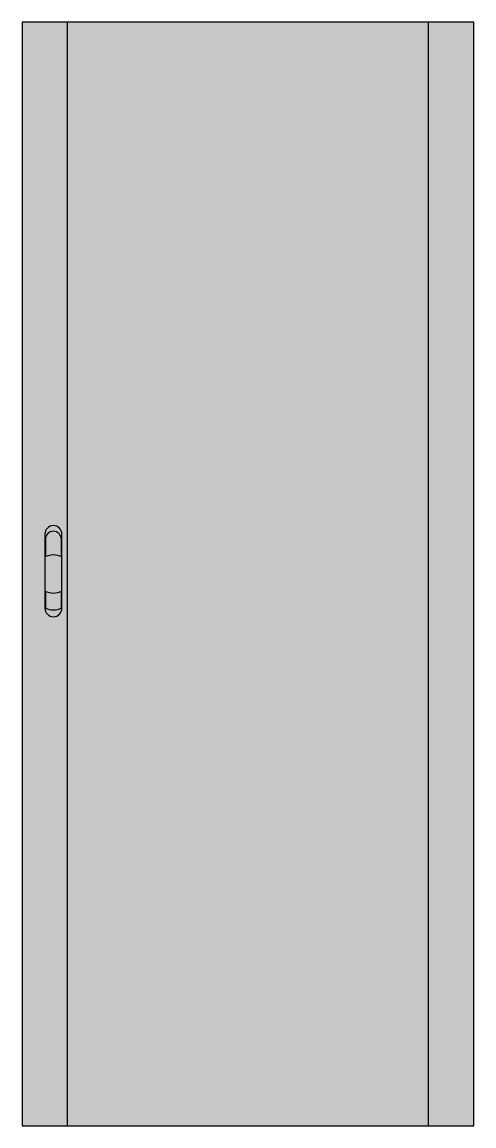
# Model space of a CAD drawing. Extents: x 0 to 80, y 3 to 197.
import ezdxf

# ---------------------------------------------------------------- set-up
doc = ezdxf.new("R2010")
doc.units = 0
doc.layers.add('door', color=7, linetype='Continuous')

msp = doc.modelspace()

# ---------------------------------------------------------------- hatches: boundary and pattern name
at = {"layer": 'door'}
h = msp.add_hatch(color=96, dxfattribs=at)
h.paths.add_polyline_path([(79.7, 197), (71.7, 197), (71.7, 3), (79.7, 3)], flags=0)
h.paths.add_polyline_path([(71.7, 197), (8.3, 197), (8.3, 3), (71.7, 3)], flags=0)
h.paths.add_polyline_path([(8.3, 197), (0.3, 197), (0.3, 3), (8.3, 3)], flags=0)
h = msp.add_hatch(color=251, dxfattribs=at)
h.paths.add_polyline_path([(4.4, 94), (4.4, 96.95, -0.008215), (4.3, 97), (4.3, 94, 1), (7.3, 94), (7.3, 97, -0.008215), (7.2, 96.95), (7.2, 94, -0.217451)], flags=0)
h.paths.add_polyline_path([(7.2, 94), (7.2, 96.95, -0.217451), (4.4, 96.95), (4.4, 94, 0.217451)], flags=0)
h.paths.add_polyline_path([(7.2, 106.1, 1), (4.4, 106.1), (4.4, 103.05, -0.217451), (7.2, 103.05)], flags=0)
h.paths.add_polyline_path([(7.2, 106.1), (7.2, 103.05, -0.008215), (7.3, 103), (7.3, 107, 1), (4.3, 107), (4.3, 103, -0.008215), (4.4, 103.05), (4.4, 106.1, -1)], flags=0)
h = msp.add_hatch(color=251, dxfattribs=at)
h.paths.add_polyline_path([(4.4, 94), (4.4, 96.95, -0.008215), (4.3, 97), (4.3, 94, 1), (7.3, 94), (7.3, 97, -0.008215), (7.2, 96.95), (7.2, 94, -0.217451)], flags=0)
h.paths.add_polyline_path([(7.2, 94), (7.2, 96.95, -0.217451), (4.4, 96.95), (4.4, 94, 0.217451)], flags=0)
h.paths.add_polyline_path([(7.2, 106.1, 1), (4.4, 106.1), (4.4, 103.05, -0.217451), (7.2, 103.05)], flags=0)
h.paths.add_polyline_path([(7.2, 106.1), (7.2, 103.05, -0.008215), (7.3, 103), (7.3, 107, 1), (4.3, 107), (4.3, 103, -0.008215), (4.4, 103.05), (4.4, 106.1, -1)], flags=0)
msp.add_hatch(color=250, dxfattribs=at).paths.add_polyline_path([(7.3, 103, 0.23472), (4.3, 103), (4.3, 97, 0.23472), (7.3, 97)], flags=0)
msp.add_hatch(color=250, dxfattribs=at).paths.add_polyline_path([(7.3, 103, 0.23472), (4.3, 103), (4.3, 97, 0.23472), (7.3, 97)], flags=0)

# ---------------------------------------------------------------- linework, layer by layer
at = {"layer": 'door', "color": 18}
for p, q in [((79.7, 197), (0.3, 197)), ((0.3, 197), (0.3, 3)), ((79.7, 197), (0.3, 197)), ((0.3, 197), (0.3, 3)), ((8.3, 3), (8.3, 197)), ((8.3, 3), (8.3, 197)), ((71.7, 3), (71.7, 197)), ((71.7, 3), (71.7, 197)), ((79.7, 3), (79.7, 197)), ((79.7, 3), (79.7, 197)), ((0.3, 3), (79.7, 3)), ((0.3, 3), (79.7, 3))]:
    msp.add_line(p, q, dxfattribs=at)
for points in [[(4.3, 107), (4.3, 94)], [(4.3, 107), (4.3, 94)], [(7.3, 94), (7.3, 107)], [(7.3, 94), (7.3, 107)], [(4.4, 106.1), (4.4, 103.05)], [(4.4, 106.1), (4.4, 103.05)], [(7.2, 103.05), (7.2, 106.1)], [(7.2, 103.05), (7.2, 106.1)], [(4.3, 103), (4.3, 97)], [(4.3, 103), (4.3, 97)], [(7.3, 97), (7.3, 97), (7.3, 103)], [(7.3, 97), (7.3, 97), (7.3, 103)], [(4.4, 96.95), (4.4, 94)], [(4.4, 96.95), (4.4, 94)], [(7.2, 94), (7.2, 96.95)], [(7.2, 94), (7.2, 96.95)]]:
    msp.add_lwpolyline(points, dxfattribs=at)
for centre, radius, start, end in [((5.8, 107), 1.5, 0, 180), ((5.8, 107), 1.5, 0, 180), ((5.8, 106.1), 1.4, 0, 180), ((5.8, 106.1), 1.4, 0, 180), ((5.8, 99.98), 3.37, 63.5813, 116.4187), ((5.8, 99.98), 3.37, 63.5813, 116.4187), ((5.8, 100.02), 3.37, 243.5813, 296.4187), ((5.8, 100.02), 3.37, 243.5813, 296.4187), ((5.8, 94), 1.5, 180, 0), ((5.8, 94), 1.5, 180, 0), ((5.8, 97.07), 3.37, 245.464, 294.536), ((5.8, 97.07), 3.37, 245.464, 294.536)]:
    msp.add_arc(centre, radius, start, end, dxfattribs=at)

doc.saveas('drawing.dxf')
